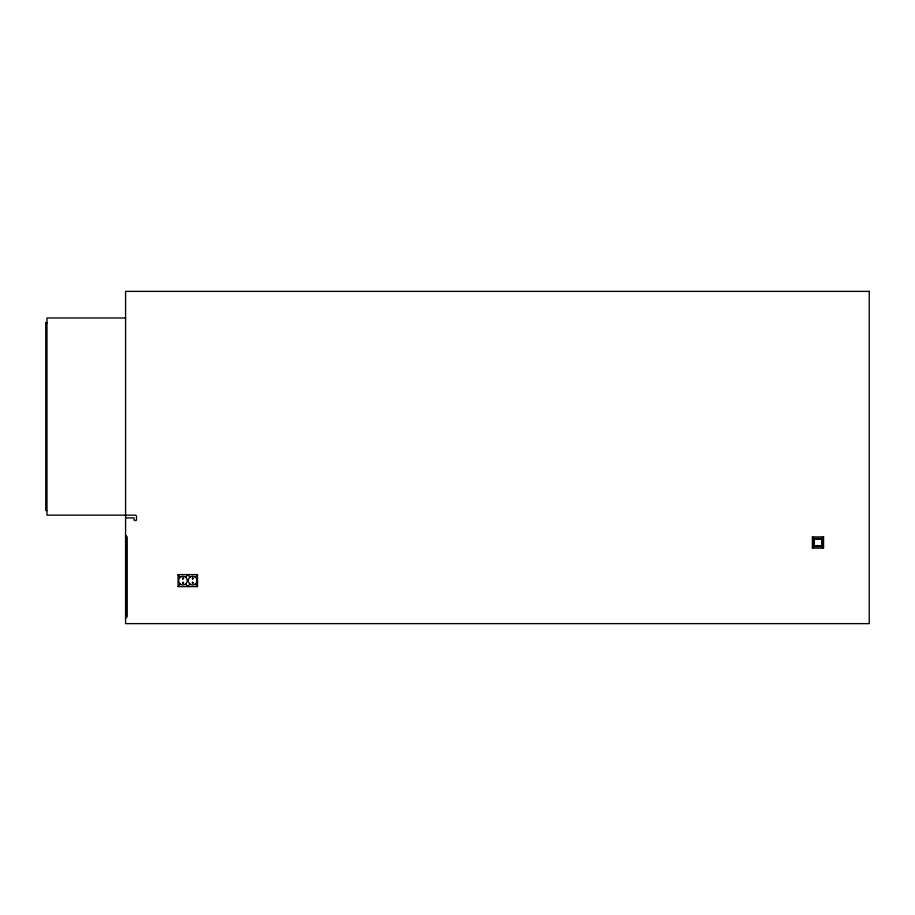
<?xml version="1.0" encoding="UTF-8"?>
<svg xmlns="http://www.w3.org/2000/svg" width="915" height="915" viewBox="0 0 915 915"><rect width="100%" height="100%" fill="white"/><g stroke="black" fill="none" stroke-linecap="round" stroke-linejoin="round"><path stroke-width="1.37" d="M178.082 586.606L178.082 574.597L197.514 574.597L197.514 586.606L178.082 586.606L180.255 583.919M185.619 577.285L187.792 574.597L189.943 577.251M189.943 583.964L187.792 586.606L185.619 583.919M195.364 577.251L197.514 574.597M125.572 617.819L127.208 616.847L127.208 536.911L125.572 535.95M812.486 547.994L813.973 546.518L813.984 538.512L812.486 537.025M814.087 546.392L821.864 546.392L821.864 538.615L823.466 537.025M182.943 577.777C181.342 580.808 185.082 576.347 182.943 579.138M192.653 577.72C190.995 580.865 194.872 576.244 192.653 579.138M182.943 582.134C181.479 584.891 184.887 580.831 182.943 583.381M192.653 582.077C191.052 585.108 194.804 580.648 192.653 583.438M125.572 317.974L46.974 317.974L46.974 515.156L135.317 515.156A1.178 1.178 0 0 1 136.495 516.323L136.495 520.029A1.613 1.613 0 0 1 134.025 520.029L134.025 517.879L125.572 517.879M46.974 322.595L45.75 322.595L45.75 510.536L46.974 510.536M45.75 323.098L46.974 323.064M813.984 538.512L821.979 538.512L821.979 546.507L823.466 547.994M814.087 538.615L821.864 538.615M814.156 539.026L821.796 539.026M814.156 546.003L821.796 545.981M813.984 546.507L821.979 546.507M195.364 583.964L197.514 586.606M178.082 574.597L180.255 577.285M814.156 538.695L814.156 546.312M126.247 535.95L126.247 617.819M180.793 576.885L179.9 577.559A4.3 4.3 0 0 0 179.9 583.644L180.793 584.33A4.3 4.3 0 0 0 185.093 584.33L185.985 583.644A4.3 4.3 0 0 0 185.985 577.559L185.093 576.885A4.3 4.3 0 0 0 180.793 576.885M190.48 576.839L189.577 577.525A4.346 4.346 0 0 0 189.577 583.678L190.48 584.376A4.346 4.346 0 0 0 194.826 584.376L195.73 583.678A4.346 4.346 0 0 0 195.73 577.525L194.826 576.839A4.346 4.346 0 0 0 190.48 576.839M869.25 291.37L125.572 291.37L125.572 623.63L869.25 623.63L869.25 291.37M823.569 536.911L812.383 536.911L812.383 548.096L823.569 548.096L823.569 536.911"/></g></svg>
